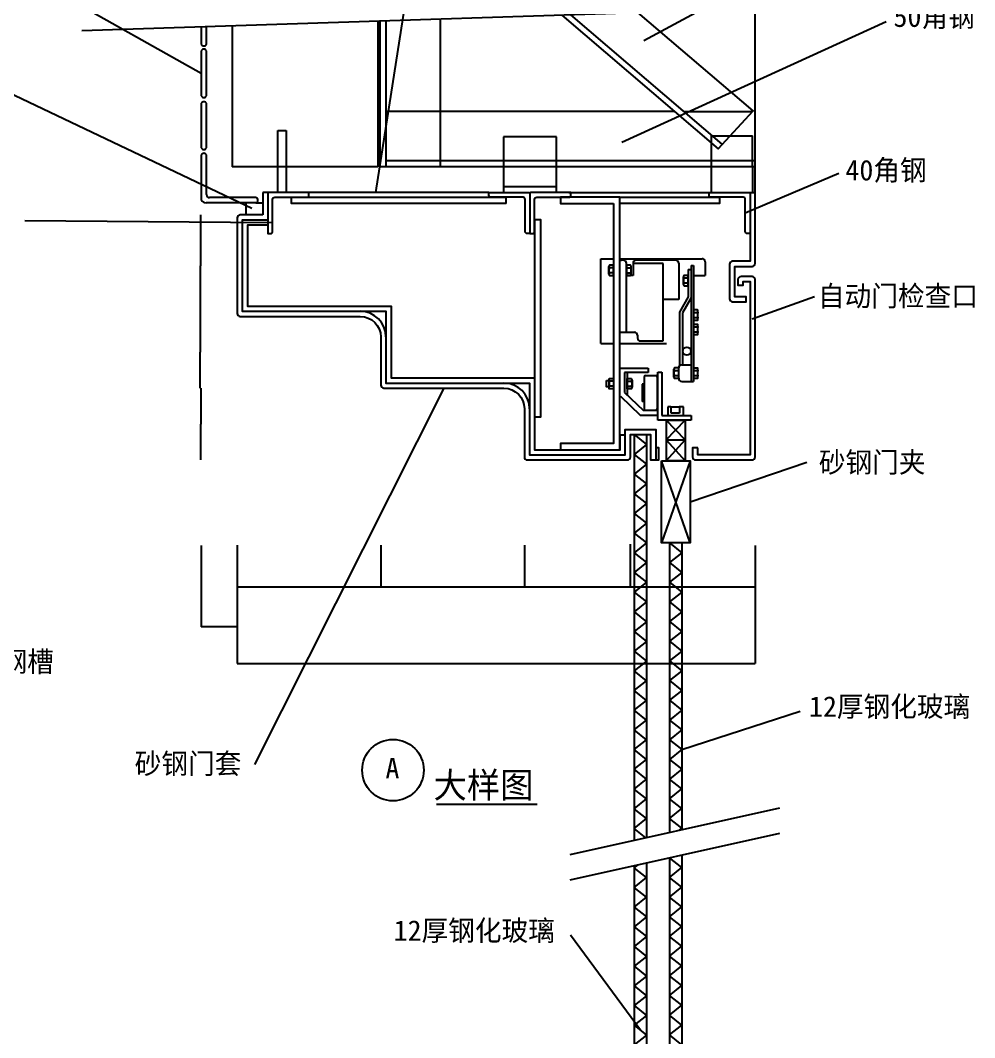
# Model space of a CAD drawing. Header units: metres. Extents: x -687 to 12991, y 0 to 20324.
# Drawn here: x 5548 to 12991, y 5609 to 13547 of the extents above; entities that cross this region are included whole.
import ezdxf

# ---------------------------------------------------------------- set-up
doc = ezdxf.new("R2010")
doc.units = ezdxf.units.M
for name, color, linetype in [('2', 2, 'Continuous'), ('3', 3, 'Continuous'), ('4', 4, 'Continuous'), ('7', 7, 'Continuous'), ('BH', 3, 'Continuous'), ('DIM', 3, 'Continuous'), ('TEXT', 3, 'Continuous')]:
    doc.layers.add(name, color=color, linetype=linetype)
doc.dimstyles.get("Standard").update_dxf_attribs({"dimtxt": 2.5, "dimasz": 2.5, "dimexe": 1.25, "dimexo": 0.625, "dimtad": 1, "dimcen": 2.5, "dimazin": 3, "dimtfac": 1, "dimtmove": 0, "dimatfit": 3})

# ---------------------------------------------------------------- blocks, each defined once
blk = doc.blocks.new('*D1')
for p, q in [((9479.34, 9449.67), (9479.34, 9125.98)), ((10303.34, 9449.67), (10303.34, 9125.98)), ((9479.59, 9125.98), (9889.84, 9125.98)), ((9892.84, 9125.98), (10303.09, 9125.98))]:
    blk.add_line(p, q)
at = {"layer": 'Defpoints'}
for p in [(9479.34, 9449.67), (10303.34, 9449.67), (9479.34, 9125.98)]:
    blk.add_point(p, dxfattribs=at)
at = {"layer": 'DIM', "insert": (9891.34, 9125.98), "char_height": 1, "attachment_point": 5}
blk.add_mtext('103', dxfattribs=at)
blk = doc.blocks.new('*D2')
for p, q in [((7239.34, 9215.99), (7239.34, 8528.84)), ((11279.34, 9215.99), (11279.34, 8528.84)), ((7239.59, 8528.84), (9257.84, 8528.84)), ((9260.84, 8528.84), (11279.09, 8528.84))]:
    blk.add_line(p, q)
at = {"layer": 'Defpoints'}
for p in [(7239.34, 9215.99), (11279.34, 9215.99), (7239.34, 8528.84)]:
    blk.add_point(p, dxfattribs=at)
at = {"layer": 'DIM', "insert": (9259.34, 8528.84), "char_height": 1, "attachment_point": 5}
blk.add_mtext('505', dxfattribs=at)
blk = doc.blocks.new('*D7')
for p, q in [((6950.79, 11236.58), (6950.79, 10956.58)), ((6950.54, 10956.58), (6950.29, 10956.58)), ((6950.79, 10676.58), (6950.79, 10956.58)), ((6950.79, 10956.58), (6950.79, 10956.58)), ((6951.04, 10956.58), (6951.29, 10956.58))]:
    blk.add_line(p, q)
at = {"layer": 'Defpoints'}
for p in [(6950.79, 11236.58), (6950.79, 10956.58), (6950.79, 10676.58)]:
    blk.add_point(p, dxfattribs=at)
at = {"layer": 'DIM', "insert": (6950.79, 10957.705), "char_height": 1, "attachment_point": 5}
blk.add_mtext('70', dxfattribs=at)
blk = doc.blocks.new('*D22')
for p, q in [((7239.34, 9450.87), (7239.34, 9127.29)), ((8359.34, 9450.87), (8359.34, 9127.29)), ((7239.59, 9127.29), (7797.84, 9127.29)), ((7800.84, 9127.29), (8359.09, 9127.29))]:
    blk.add_line(p, q)
at = {"layer": 'Defpoints'}
for p in [(7239.34, 9450.87), (8359.34, 9450.87), (7239.34, 9127.29)]:
    blk.add_point(p, dxfattribs=at)
at = {"layer": 'DIM', "insert": (7799.34, 9127.29), "char_height": 1, "attachment_point": 5}
blk.add_mtext('140', dxfattribs=at)
blk = doc.blocks.new('*D23')
for p, q in [((6959.34, 9449.67), (6959.34, 8814.93)), ((7239.34, 9449.67), (7239.34, 8814.93)), ((7098.34, 8814.93), (6959.09, 8814.93)), ((7239.59, 8814.93), (7100.34, 8814.93))]:
    blk.add_line(p, q)
at = {"layer": 'Defpoints'}
for p in [(6959.34, 9449.67), (7239.34, 9449.67), (7239.34, 8814.93)]:
    blk.add_point(p, dxfattribs=at)
at = {"layer": 'DIM', "insert": (7099.34, 8814.93), "char_height": 1, "attachment_point": 5}
blk.add_mtext('35', dxfattribs=at)
blk = doc.blocks.new('*D24')
for p, q in [((6954.45, 10676.58), (6954.45, 10396.58)), ((6954.2, 10396.58), (6953.95, 10396.58)), ((6954.45, 10116.58), (6954.45, 10396.58)), ((6954.45, 10396.58), (6954.45, 10396.58)), ((6954.7, 10396.58), (6954.95, 10396.58))]:
    blk.add_line(p, q)
at = {"layer": 'Defpoints'}
for p in [(6954.45, 10676.58), (6954.45, 10396.58), (6954.45, 10116.58)]:
    blk.add_point(p, dxfattribs=at)
at = {"layer": 'DIM', "insert": (6954.45, 10397.705), "char_height": 1, "attachment_point": 5}
blk.add_mtext('70', dxfattribs=at)
blk = doc.blocks.new('*D25')
for p, q in [((8359.34, 9450.87), (8359.34, 9127.29)), ((9479.34, 9450.87), (9479.34, 9127.29)), ((8359.59, 9127.29), (8917.84, 9127.29)), ((8920.84, 9127.29), (9479.09, 9127.29))]:
    blk.add_line(p, q)
at = {"layer": 'Defpoints'}
for p in [(8359.34, 9450.87), (9479.34, 9450.87), (8359.34, 9127.29)]:
    blk.add_point(p, dxfattribs=at)
at = {"layer": 'DIM', "insert": (8919.34, 9127.29), "char_height": 1, "attachment_point": 5}
blk.add_mtext('140', dxfattribs=at)
blk = doc.blocks.new('*D32')
for p, q in [((6951.99, 12028.58), (6951.99, 11632.58)), ((6951.74, 11632.58), (6951.49, 11632.58)), ((6951.99, 11236.58), (6951.99, 11632.58)), ((6951.99, 11632.58), (6951.99, 11632.58)), ((6952.24, 11632.58), (6952.49, 11632.58))]:
    blk.add_line(p, q)
at = {"layer": 'Defpoints'}
for p in [(6951.99, 12028.58), (6951.99, 11632.58), (6951.99, 11236.58)]:
    blk.add_point(p, dxfattribs=at)
at = {"layer": 'DIM', "insert": (6951.99, 11633.705), "char_height": 1, "attachment_point": 5}
blk.add_mtext('99', dxfattribs=at)
blk = doc.blocks.new('*D34')
for p, q in [((10303.34, 9459.53), (10303.34, 9127.91)), ((11279.34, 9448.12), (11279.34, 9127.91)), ((10303.59, 9127.91), (10789.84, 9127.91)), ((10792.84, 9127.91), (11279.09, 9127.91))]:
    blk.add_line(p, q)
at = {"layer": 'Defpoints'}
for p in [(10303.34, 9459.53), (11279.34, 9448.12), (10303.34, 9127.91)]:
    blk.add_point(p, dxfattribs=at)
at = {"layer": 'DIM', "insert": (10791.34, 9127.91), "char_height": 1, "attachment_point": 5}
blk.add_mtext('122', dxfattribs=at)

msp = doc.modelspace()

# ---------------------------------------------------------------- hatches: boundary and pattern name
at = {"layer": '3'}
h = msp.add_hatch(dxfattribs=at)
h.set_pattern_fill('AR-CONC', scale=20)
h.paths.add_polyline_path([(7199.34, 13505.27), (6999.34, 13498.81), (6999.34, 12187.34, 0.41), (7023.34, 12163.34), (7386.15, 12163.34, -0.76), (7385.47, 12123.34), (7438.56, 12123.34), (7438.56, 12203.34), (7554.98, 12203.34), (7554.98, 12403.34), (7199.34, 12403.34)])
h = msp.add_hatch(dxfattribs=at)
h.set_pattern_fill('ANSI31', scale=2000)
h.paths.add_polyline_path([(8335.34, 13542.01), (7199.34, 13505.27), (7199.34, 12403.34), (7554.98, 12403.34), (7554.98, 12687.65), (7622.43, 12687.65), (7622.43, 12403.34), (8335.34, 12403.34)])
h = msp.add_hatch(dxfattribs=at)
h.set_pattern_fill('AR-CONC', scale=100)
h.paths.add_polyline_path([(7622.43, 12687.65), (7622.43, 12403.34), (8335.34, 12403.34), (8335.34, 13542.01), (7199.34, 13505.27), (7199.34, 12403.34), (7554.98, 12403.34), (7554.98, 12687.65)])
h = msp.add_hatch(dxfattribs=at)
h.set_pattern_fill('ANSI37', scale=300)
h.paths.add_polyline_path([(7438.56, 12123.34), (7308.24, 12123.34), (7308.24, 12028.58), (7414.56, 12028.58, 0.41), (7438.56, 12052.58)])

# ---------------------------------------------------------------- linework, layer by layer
at = {"layer": '2'}
for p, q in [((7199.34, 13505.27), (7199.34, 12403.34)), ((8335.34, 13542.01), (8335.34, 12403.34)), ((8335.34, 12403.34), (7199.34, 12403.34))]:
    msp.add_line(p, q, dxfattribs=at)
at = {"layer": '3'}
for p, q in [((6028.14, 13467.4), (11953.07, 13659)), ((6959.34, 13497.51), (6959.34, 13359.42)), ((6999.34, 13360.13), (6999.34, 13498.36)), ((6959.34, 13308.93), (6959.34, 12957.39)), ((6999.34, 12957.39), (6999.34, 13308.93)), ((6959.34, 12899.41), (6959.34, 12551.34)), ((6999.34, 12551.34), (6999.34, 12899.41)), ((8822.7, 12835.34), (8822.7, 12403.34)), ((10725.56, 12835.34), (11258.82, 12835.34)), ((7554.98, 12203.34), (7554.98, 12687.65)), ((7554.98, 12687.65), (7622.43, 12687.65)), ((7622.43, 12687.65), (7622.43, 12203.34)), ((9728.72, 12639.15), (9315.11, 12639.15)), ((9315.11, 12639.15), (9315.11, 12403.34)), ((9728.72, 12403.34), (9728.72, 12639.15)), ((10939.73, 12403.34), (10939.73, 12646.51)), ((10939.73, 12646.51), (11258.82, 12646.51)), ((11258.82, 12403.34), (11258.82, 12646.51)), ((6959.34, 12496.84), (6959.34, 12147.34)), ((6999.34, 12187.34), (6999.34, 12496.84)), ((7386.15, 12163.34), (7023.34, 12163.34)), ((7800.12, 12203.34), (7480.12, 12203.34)), ((7800.12, 12203.34), (7480.12, 12203.34)), ((9335.9, 12118.02), (9335.9, 12166.02)), ((7385.47, 12123.34), (6997.16, 12123.34)), ((7308.24, 12028.58), (7308.24, 12123.34)), ((7385.47, 12123.34), (7438.56, 12123.34)), ((7398.91, 12123.34), (7398.01, 12123.34)), ((10223.34, 11675.45), (10237.35, 11675.45)), ((10251.51, 11675.45), (10223.34, 11675.45)), ((10659.79, 11675.21), (10350.63, 11675.21)), ((10175.34, 11615.21), (10143.34, 11615.21)), ((10275.51, 11111.6), (10275.51, 11651.45)), ((10275.51, 11616.19), (10307.51, 11616.19)), ((10326.63, 11651.21), (10326.63, 11648.64)), ((10562.2, 11648.64), (10326.63, 11648.64)), ((10326.63, 11648.64), (10326.63, 11556.19)), ((10562.2, 11045.17), (10562.2, 11648.64)), ((10683.79, 11651.21), (10683.79, 11367.78)), ((10756.86, 11601.54), (10780.86, 11601.54)), ((10756.86, 11601.54), (10756.86, 11389.02)), ((10780.86, 11633.46), (10780.86, 10729.87)), ((10780.86, 11633.46), (10780.86, 11382.56)), ((10780.86, 11633.46), (10796.86, 11633.46)), ((10796.86, 11633.46), (10796.86, 10729.87)), ((10175.34, 11576.19), (10143.34, 11576.19)), ((10275.51, 11577.18), (10307.51, 11577.18)), ((10326.63, 11556.19), (10275.51, 11556.19)), ((10756.86, 11535.02), (10724.86, 11535.02)), ((10756.86, 11496.01), (10724.86, 11496.01)), ((10683.79, 11367.78), (10562.2, 11367.78)), ((10756.86, 11389.02), (10688.03, 11270.25)), ((10780.86, 11382.56), (10712.03, 11263.8)), ((10688.03, 11270.25), (10688.03, 10848.32)), ((10712.03, 11263.8), (10712.03, 10858.78)), ((10796.86, 11266.86), (10828.86, 11266.86)), ((10796.86, 11227.85), (10828.86, 11227.85)), ((10223.34, 11113.49), (10336.82, 11113.49)), ((10796.86, 11154.68), (10828.86, 11154.68)), ((10796.86, 11115.67), (10828.86, 11115.67)), ((10360.82, 11089.49), (10360.82, 11069.17)), ((10384.82, 11045.17), (10562.2, 11045.17)), ((10227.71, 10833.28), (10445.4, 10833.28)), ((10445.4, 10798.08), (10260.88, 10798.08)), ((10260.88, 10798.08), (10260.88, 10642.76)), ((10279.54, 10798.08), (10279.54, 10625.18)), ((10445.4, 10833.28), (10445.4, 10798.08)), ((10520.84, 10802.08), (10551.36, 10802.08)), ((10520.84, 10428.46), (10520.84, 10802.08)), ((10551.36, 10802.08), (10551.36, 10462.91)), ((10682.87, 10813.34), (10650.87, 10813.34)), ((10682.87, 10753.87), (10682.87, 10834.78)), ((10706.87, 10858.78), (10780.19, 10858.78)), ((10780.19, 10858.78), (10780.86, 10858.78)), ((10796.86, 10813.87), (10828.86, 10813.87)), ((10175.34, 10731.63), (10143.34, 10731.63)), ((10279.54, 10730.64), (10311.54, 10730.64)), ((10414.65, 10765.3), (10414.65, 10516.07)), ((10424.65, 10775.3), (10504.65, 10775.3)), ((10514.65, 10765.3), (10514.65, 10516.07)), ((10682.87, 10774.32), (10650.87, 10774.32)), ((10706.87, 10729.87), (10796.86, 10729.87)), ((10796.86, 10774.85), (10828.86, 10774.85)), ((10175.34, 10692.62), (10143.34, 10692.62)), ((10260.88, 10642.76), (10406, 10506.07)), ((10279.54, 10691.63), (10311.54, 10691.63)), ((10414.65, 10707.45), (10398.65, 10707.45)), ((10398.65, 10707.45), (10398.65, 10573.93)), ((10514.65, 10680.69), (10520.84, 10680.69)), ((10227.71, 10613.76), (10381.12, 10466.73)), ((10414.65, 10573.93), (10398.65, 10573.93)), ((10514.65, 10600.69), (10520.84, 10600.69)), ((10406, 10506.07), (10520.84, 10506.07)), ((10424.65, 10506.07), (10504.65, 10506.07)), ((10597.62, 10530.72), (10597.62, 10475.24)), ((10622.31, 10530.72), (10597.62, 10530.72)), ((10622.31, 10530.72), (10687.11, 10530.72)), ((10625.02, 10481.03), (10625.02, 10530.72)), ((10689.82, 10481.03), (10625.02, 10481.03)), ((10721.06, 10530.72), (10687.11, 10530.72)), ((10689.82, 10530.72), (10689.82, 10481.03)), ((10721.06, 10462.91), (10721.06, 10530.72)), ((10381.12, 10466.73), (10520.84, 10466.73)), ((10780.34, 10428.46), (10520.84, 10428.46)), ((10551.36, 10462.91), (10780.34, 10462.91)), ((10584.87, 10428.46), (10733.82, 10428.46)), ((10584.87, 10273.31), (10733.82, 10428.46)), ((10733.82, 10273.31), (10584.87, 10428.46)), ((10597.62, 10475.24), (10597.62, 10462.91)), ((10597.62, 10462.91), (10721.06, 10462.91)), ((10780.34, 10462.91), (10780.34, 10428.46)), ((10584.87, 10273.31), (10733.82, 10110.1)), ((10584.87, 10110.1), (10733.82, 10273.31)), ((10584.87, 10273.31), (10733.82, 10273.31)), ((10771.34, 9470.1), (10547.34, 10110.1)), ((10771.34, 10110.1), (10547.34, 9470.1)), ((10733.82, 10110.1), (10584.87, 10110.1)), ((9837.12, 7037.16), (11470.18, 7402.97)), ((9837.12, 6840.18), (11470.18, 7205.99))]:
    msp.add_line(p, q, dxfattribs=at)
msp.add_lwpolyline([(7478.56, 11988.58), (7279.34, 11988.58), (7279.34, 11276.58), (8399.34, 11276.58), (8399.34, 10716.58), (9519.34, 10716.58), (9519.34, 10156.58), (10265.55, 10156.58), (10265.55, 10354.15), (10503.34, 10354.15), (10503.34, 10116.58)], dxfattribs=at)
for points in [[(10138.46, 11627.81, -0.13), (10135.34, 11624.19), (10135.34, 11568.19, -0.13), (10138.42, 11564.65)], [(10311.51, 11620.19, -0.41), (10307.51, 11616.19, -0.41), (10311.51, 11612.19)], [(10311.51, 11581.18, -0.41), (10307.51, 11577.18, -0.41), (10311.51, 11573.18)], [(10719.98, 11547.62, -0.13), (10716.86, 11544.01), (10716.86, 11488.01, -0.13), (10719.94, 11484.47)], [(10832.86, 11270.86, -0.41), (10828.86, 11266.86, -0.41), (10832.86, 11262.86)], [(10832.86, 11231.85, -0.41), (10828.86, 11227.85, -0.41), (10832.86, 11223.85)], [(10832.86, 11158.68, -0.41), (10828.86, 11154.68, -0.41), (10832.86, 11150.68)], [(10832.86, 11119.67, -0.41), (10828.86, 11115.67, -0.41), (10832.86, 11111.67)], [(10645.98, 10825.94, -0.13), (10642.87, 10822.32), (10642.87, 10766.32, -0.13), (10645.95, 10762.78)], [(10832.86, 10817.87, -0.41), (10828.86, 10813.87, -0.41), (10832.86, 10809.87)], [(10139.34, 10735.63, 0.41), (10143.34, 10731.63, 0.41), (10139.34, 10727.63)], [(10316.42, 10743.24, 0.13), (10319.54, 10739.63), (10319.54, 10683.63, 0.13), (10316.45, 10680.09)], [(10832.86, 10778.85, -0.41), (10828.86, 10774.85, -0.41), (10832.86, 10770.85)], [(10139.34, 10696.62, 0.41), (10143.34, 10692.62, 0.41), (10139.34, 10688.62)]]:
    msp.add_lwpolyline(points, format="xyb", dxfattribs=at)
for points in [[(10175.34, 11636.19), (10143.34, 11636.19, 0.41), (10139.34, 11632.19, 0.15), (10139.34, 11619.21, 0.41), (10143.34, 11615.21, 0.41), (10139.34, 11611.21, 0.11), (10139.34, 11580.19, 0.41), (10143.34, 11576.19, 0.41), (10139.34, 11572.19, 0.16), (10139.34, 11560.19, 0.41), (10143.34, 11556.19), (10175.34, 11556.19)], [(10311.51, 11560.19), (10311.51, 11632.19, 0.41), (10307.51, 11636.19), (10275.51, 11636.19), (10275.51, 11556.19), (10307.51, 11556.19, 0.41)], [(10756.86, 11556.01), (10724.86, 11556.01, 0.41), (10720.86, 11552.01, 0.15), (10720.86, 11539.02, 0.41), (10724.86, 11535.02, 0.41), (10720.86, 11531.02, 0.11), (10720.86, 11500.01, 0.41), (10724.86, 11496.01, 0.41), (10720.86, 11492.01, 0.16), (10720.86, 11480.01, 0.41), (10724.86, 11476.01), (10756.86, 11476.01)], [(10832.86, 11210.86), (10832.86, 11282.86, 0.41), (10828.86, 11286.86), (10796.86, 11286.86), (10796.86, 11206.86), (10828.86, 11206.86, 0.41)], [(10832.86, 11098.68), (10832.86, 11170.68, 0.41), (10828.86, 11174.68), (10796.86, 11174.68), (10796.86, 11094.68), (10828.86, 11094.68, 0.41)], [(10682.87, 10834.32), (10650.87, 10834.32, 0.41), (10646.87, 10830.32, 0.15), (10646.87, 10817.34, 0.41), (10650.87, 10813.34, 0.41), (10646.87, 10809.34, 0.11), (10646.87, 10778.32, 0.41), (10650.87, 10774.32, 0.41), (10646.87, 10770.32, 0.16), (10646.87, 10758.32, 0.41), (10650.87, 10754.32), (10682.87, 10754.32)], [(10832.86, 10757.87), (10832.86, 10829.87, 0.41), (10828.86, 10833.87), (10796.86, 10833.87), (10796.86, 10753.87), (10828.86, 10753.87, 0.41)], [(10139.34, 10675.63), (10139.34, 10747.63, -0.41), (10143.34, 10751.63), (10175.34, 10751.63), (10175.34, 10671.63), (10143.34, 10671.63, -0.41)], [(10279.54, 10751.63), (10311.54, 10751.63, -0.41), (10315.54, 10747.63, -0.15), (10315.54, 10734.64, -0.41), (10311.54, 10730.64, -0.41), (10315.54, 10726.64, -0.11), (10315.54, 10695.63, -0.41), (10311.54, 10691.63, -0.41), (10315.54, 10687.63, -0.16), (10315.54, 10675.63, -0.41), (10311.54, 10671.63), (10279.54, 10671.63)]]:
    msp.add_lwpolyline(points, format="xyb", close=True, dxfattribs=at)
msp.add_lwpolyline([(10120, 10735.65), (10139.34, 10735.65), (10139.34, 10687.61), (10120, 10687.61)], close=True, dxfattribs=at)
msp.add_circle((10745.88, 10965.74), 31.95, dxfattribs=at)
for centre, radius, start, end in [((6979.19, 13368.5), 21.82, 204.59, 337.44), ((6979.34, 13299.6), 22.07, 25, 155), ((6979.34, 12966.71), 22.07, 205, 335), ((6979.34, 12890.08), 22.07, 25, 155), ((6979.34, 12560.67), 22.07, 205, 335), ((6979.34, 12487.51), 22.07, 25, 155), ((6995.48, 12162.49), 39.19, 202.75, 272.45), ((6995.48, 12162.49), 39.19, 202.75, 272.45), ((7023.34, 12187.34), 24, 180, 270), ((7380.25, 12143.43), 20.76, 284.56, 73.49), ((10251.51, 11651.45), 24, 0, 90), ((10350.63, 11651.21), 24, 90, 180), ((10659.79, 11651.21), 24, 0, 90), ((8199.34, 11076.58), 200, 360, 90), ((10336.82, 11089.49), 24, 0, 90), ((10384.82, 11069.17), 24, 180, 270), ((10706.87, 10834.78), 24, 90, 180), ((9319.34, 10516.58), 200, 360, 90), ((10424.65, 10765.3), 10, 90, 180), ((10504.65, 10765.3), 10, 0, 90), ((10706.87, 10753.87), 24, 180, 270), ((10424.65, 10516.07), 10, 180, 270), ((10504.65, 10516.07), 10, 270, 360)]:
    msp.add_arc(centre, radius, start, end, dxfattribs=at)
at = {"layer": '4'}
for p, q in [((8351.34, 13544.08), (8351.34, 12403.34)), ((8822.7, 13557.77), (8822.7, 12835.34)), ((10651.67, 12835.34), (8822.7, 12835.34)), ((11279.34, 12403.34), (8351.34, 12403.34)), ((7438.56, 12028.58), (7263.34, 12028.58)), ((10075.45, 11026.2), (10075.45, 11686.6)), ((10075.45, 11686.6), (10175.34, 11686.6)), ((10224.04, 11686.6), (10864.97, 11686.6)), ((10888.97, 11662.6), (10888.97, 11556.01)), ((10796.86, 11556.01), (10888.97, 11556.01)), ((10075.45, 11026.2), (10175.34, 11026.2)), ((10223.34, 11026.2), (10586.95, 11026.2)), ((10584.87, 10428.46), (10584.87, 10110.1)), ((10733.82, 10428.46), (10733.82, 10110.1)), ((10336.44, 10314.15), (10336.44, 7149.01)), ((10432.44, 10314.15), (10432.44, 7170.51)), ((10611.34, 9470.1), (10611.34, 7210.58)), ((10707.34, 9470.1), (10707.34, 7232.09)), ((10611.34, 7013.61), (10611.34, 4563.67)), ((10707.34, 7035.12), (10707.34, 4563.67)), ((10336.44, 6952.03), (10336.44, 3787.67)), ((10432.44, 6973.54), (10432.44, 3787.67))]:
    msp.add_line(p, q, dxfattribs=at)
for points in [[(9770.34, 13588.41), (10991.61, 12544.87), (11262.6, 12839.45), (10363.63, 13607.6)], [(7438.56, 12203.34), (7438.56, 12028.58)]]:
    msp.add_lwpolyline(points, dxfattribs=at)
msp.add_lwpolyline([(7263.34, 12028.58, 0.41), (7239.34, 12004.58), (7239.34, 11260.58, 0.41), (7263.34, 11236.58), (8199.34, 11236.58, -0.41), (8359.34, 11076.58), (8359.34, 10700.58, 0.41), (8383.34, 10676.58), (9319.34, 10676.58, -0.41), (9479.34, 10516.58), (9479.34, 10140.58, 0.41), (9503.34, 10116.58), (10281.55, 10116.58, 0.41), (10305.55, 10140.58), (10305.55, 10314.15), (10463.34, 10314.15), (10463.34, 10116.58), (10527.34, 10116.58), (10527.34, 10212.58), (10503.34, 10212.58)], format="xyb", dxfattribs=at)
msp.add_lwpolyline([(10547.34, 10110.1), (10771.34, 10110.1), (10771.34, 9470.1), (10547.34, 9470.1)], close=True, dxfattribs=at)
msp.add_arc((10864.97, 11662.6), 24, 0, 90, dxfattribs=at)
at = {"layer": '7'}
for p, q in [((11022.79, 12581.37), (9841.54, 13590.72)), ((8399.34, 13544.08), (8399.34, 12403.34)), ((8822.7, 12835.34), (8399.34, 12835.34)), ((11279.34, 12451.34), (8399.34, 12451.34)), ((9315.11, 12403.34), (9315.11, 12203.34)), ((9728.72, 12203.34), (9728.72, 12403.34)), ((10939.73, 12203.34), (10939.73, 12403.34)), ((11258.82, 12403.34), (11258.82, 12203.34)), ((9315.11, 12249.38), (9728.72, 12249.38)), ((9202.01, 12203.34), (7438.56, 12203.34)), ((9824.79, 12203.34), (11279.34, 12203.34))]:
    msp.add_line(p, q, dxfattribs=at)
msp.add_lwpolyline([(11239.34, 12203.34), (11239.34, 11667.23), (11103.34, 11667.23, 0.41), (11079.34, 11643.23), (11079.34, 11374.47, 0.41), (11103.34, 11350.47), (11207.76, 11350.47), (11207.76, 11390.47), (11119.34, 11390.47), (11119.34, 11627.23), (11255.34, 11627.23, 0.41), (11279.34, 11651.23), (11279.34, 13637.21)], format="xyb", dxfattribs=at)
for points in [[(7486.56, 12203.34, 0.41), (7478.56, 12195.34), (7478.56, 11883.34), (7499.89, 11883.34, 0.41), (7515.89, 11899.34), (7515.89, 12150.01, -0.41), (7531.89, 12166.01), (7782.56, 12166.01, 0.41), (7798.56, 12182.01), (7798.56, 12203.34)], [(9514.01, 12203.34, -0.41), (9522.01, 12195.34), (9522.01, 11883.34), (9500.67, 11883.34, -0.41), (9484.67, 11899.34), (9484.67, 12150.01, 0.41), (9468.67, 12166.01), (9218.01, 12166.01, -0.41), (9202.01, 12182.01), (9202.01, 12203.34)], [(9530.01, 12203.34, 0.41), (9522.01, 12195.34), (9522.01, 11883.34), (9543.34, 11883.34, 0.41), (9559.34, 11899.34), (9559.34, 12150.01, -0.41), (9575.34, 12166.01), (9826.01, 12166.01, 0.41), (9842.01, 12182.01), (9842.01, 12203.34)], [(11231.34, 12203.34, -0.41), (11239.34, 12195.34), (11239.34, 11883.34), (11218.01, 11883.34, -0.41), (11202.01, 11899.34), (11202.01, 12150.01, 0.41), (11186.01, 12166.01), (10935.34, 12166.01, -0.41), (10919.34, 12182.01), (10919.34, 12203.34)], [(10831.34, 10212.58), (10791.34, 10212.58), (10791.34, 10140.58, 0.41), (10815.34, 10116.58), (11255.34, 10116.58, 0.41), (11279.34, 10140.58), (11279.34, 11524.58, 0.41), (11255.34, 11548.58), (11168.89, 11548.58, 0.41), (11144.89, 11524.58), (11144.89, 11479.97), (11184.89, 11479.97), (11184.89, 11508.58), (11239.34, 11508.58), (11239.34, 10156.58), (10831.34, 10156.58)]]:
    msp.add_lwpolyline(points, format="xyb", close=True, dxfattribs=at)
for points in [[(9335.9, 12118.01), (7661.89, 12118.02), (7661.89, 12166.02), (9335.9, 12166.01)], [(10175.34, 12118.01), (10175.34, 10244.58), (9760.09, 10244.58), (9760.09, 10196.58), (10223.34, 10196.58), (10223.34, 12166.01), (9760.09, 12166.01), (9760.09, 12118.01), (10175.34, 12118.01)], [(7478.56, 11948.58), (7319.34, 11948.58), (7319.34, 11316.58), (8439.34, 11316.58), (8439.34, 10756.58), (9559.34, 10756.58), (9559.34, 10196.58), (10225.55, 10196.58), (10225.55, 10313.65), (10265.55, 10313.65)]]:
    msp.add_lwpolyline(points, dxfattribs=at)
for points in [[(10223.34, 12166.01), (11000.68, 12166.01), (11000.68, 12118.01), (10223.34, 12118.01)], [(9559.34, 10451.97), (9607.34, 10451.97), (9607.34, 11989.49), (9559.34, 11989.49)]]:
    msp.add_lwpolyline(points, close=True, dxfattribs=at)
at = {"layer": 'BH'}
for points in [[(10336.44, 10314.15), (10432.44, 10237.35), (10336.44, 10160.55), (10432.44, 10083.75), (10336.44, 10006.95), (10432.44, 9930.15), (10336.44, 9853.35), (10432.44, 9776.55), (10336.44, 9699.75), (10432.44, 9622.95), (10336.44, 9546.15), (10432.44, 9469.35), (10336.44, 9392.55), (10432.44, 9315.75), (10336.44, 9238.95), (10432.44, 9162.15), (10336.44, 9085.35), (10432.44, 9008.55), (10336.44, 8931.75), (10432.44, 8854.95), (10336.44, 8778.15), (10432.44, 8701.35), (10336.44, 8624.55), (10432.44, 8547.75), (10336.44, 8470.95)], [(10611.34, 9470.1), (10707.34, 9393.3), (10611.34, 9316.5), (10707.34, 9239.7), (10611.34, 9162.9), (10707.34, 9086.1), (10611.34, 9009.3), (10707.34, 8932.5), (10611.34, 8855.7), (10707.34, 8778.9), (10611.34, 8702.1), (10707.34, 8625.3), (10611.34, 8548.5), (10707.34, 8471.7), (10611.34, 8394.9), (10707.34, 8318.1), (10611.34, 8241.3), (10707.34, 8164.5), (10611.34, 8087.7), (10707.34, 8010.9), (10611.34, 7934.1), (10707.34, 7857.3), (10611.34, 7780.5), (10707.34, 7703.7), (10611.34, 7626.9)], [(10427.4, 7169.38), (10336.44, 7242.15), (10432.44, 7318.95), (10336.44, 7395.75), (10432.44, 7472.55), (10336.44, 7549.35), (10432.44, 7626.15), (10336.44, 7702.95), (10432.44, 7779.75), (10336.44, 7856.55), (10432.44, 7933.35), (10336.44, 8010.15), (10432.44, 8086.95), (10336.44, 8163.75), (10432.44, 8240.55), (10336.44, 8317.35), (10432.44, 8394.15), (10336.44, 8470.95)], [(10688.57, 7227.88), (10707.34, 7242.9), (10611.34, 7319.7), (10707.34, 7396.5), (10611.34, 7473.3), (10707.34, 7550.1), (10611.34, 7626.9)], [(10707.34, 5554.41), (10611.34, 5631.21), (10707.34, 5708.01), (10611.34, 5784.81), (10707.34, 5861.61), (10611.34, 5938.41), (10707.34, 6015.21), (10611.34, 6092.01), (10707.34, 6168.81), (10611.34, 6245.61), (10707.34, 6322.41), (10611.34, 6399.21), (10707.34, 6476.01), (10611.34, 6552.81), (10707.34, 6629.61), (10611.34, 6706.41), (10707.34, 6783.21), (10611.34, 6860.01), (10707.34, 6936.81), (10611.34, 7013.61)], [(10336.44, 6627.75), (10432.44, 6704.55), (10336.44, 6781.35), (10432.44, 6858.15), (10336.44, 6934.95), (10366.11, 6958.68)], [(10336.44, 6627.75), (10432.44, 6550.95), (10336.44, 6474.15), (10432.44, 6397.35), (10336.44, 6320.55), (10432.44, 6243.75), (10336.44, 6166.95), (10432.44, 6090.15), (10336.44, 6013.35), (10432.44, 5936.55), (10336.44, 5859.75), (10432.44, 5782.95), (10336.44, 5706.15), (10432.44, 5629.35), (10336.44, 5552.55)]]:
    msp.add_lwpolyline(points, dxfattribs=at)
at = {"layer": 'TEXT'}
msp.add_line((8794.89, 7432.4), (9578.56, 7432.4), dxfattribs=at)
msp.add_circle((8454.15, 7696.41), 240, dxfattribs=at)

# ---------------------------------------------------------------- texts
for s, height, p in [('50角钢', 160, (12357.87, 13495.69)), ('40角钢', 160, (11983.13, 12297.91)), ('自动门检查口', 160, (11768.63, 11315.87)), ('砂钢门夹', 160, (11775.42, 10018.55)), ('砂钢槽', 160, (5184.82, 8463.21)), ('12厚钢化玻璃', 160, (11698.87, 8113.05)), ('砂钢门套', 160, (6440.03, 7667.69)), ('A', 160, (8395.63, 7632.05)), ('大样图', 200, (8770.37, 7480.22)), ('12厚钢化玻璃', 160, (8459.37, 6365.03))]:
    msp.add_text(s, height=height, dxfattribs=at).set_placement(p)

# ---------------------------------------------------------------- dimensions: what is measured, and where the dimension line sits
at = {"layer": 'DIM'}
for base, p1, p2, text, picture, middle in [((6951.99, 11632.58), (6951.99, 12028.58), (6951.99, 11236.58), '99', '*D32', (6951.99, 11633.705)), ((6950.79, 10956.58), (6950.79, 11236.58), (6950.79, 10676.58), '70', '*D7', (6950.79, 10957.705)), ((6954.45, 10396.58), (6954.45, 10676.58), (6954.45, 10116.58), '70', '*D24', (6954.45, 10397.705)), ((7239.34, 8814.93), (7239.34, 9449.67), (6959.34, 9449.67), '35', '*D23', (7099.34, 8814.93)), ((7239.34, 9127.29), (7239.34, 9450.87), (8359.34, 9450.87), '140', '*D22', (7799.34, 9127.29)), ((8359.34, 9127.29), (8359.34, 9450.87), (9479.34, 9450.87), '140', '*D25', (8919.34, 9127.29)), ((9479.34, 9125.98), (9479.34, 9449.67), (10303.34, 9449.67), '103', '*D1', (9891.34, 9125.98)), ((10303.34, 9127.91), (10303.34, 9459.53), (11279.34, 9448.12), '122', '*D34', (10791.34, 9127.91)), ((7239.34, 8528.84), (7239.34, 9215.99), (11279.34, 9215.99), '505', '*D2', (9259.34, 8528.84))]:
    dim = msp.add_linear_dim(base=base, p1=p1, p2=p2, text=text, dimstyle='Standard', dxfattribs=at)
    dim.commit()
    dim.dimension.update_dxf_attribs({"geometry": picture, "text_midpoint": middle})

# ---------------------------------------------------------------- leaders
at = {"layer": '3'}
for points in [[(8320.28, 12203.34), (8734.6, 14856.15)], [(6959.34, 13133.16), (5607.66, 13892.6)], [(10240, 12595.52), (12301.35, 13537.51)], [(7352.28, 12079.3), (5398.12, 13009.9)], [(11202.01, 12045.64), (11932.11, 12353.45)], [(7506.16, 11966.89), (5583.4, 11983.02)], [(8851.34, 10676.58), (7374.81, 7740.43)], [(10771.34, 9790.1), (11681.34, 10098.86)], [(10707.34, 7857.3), (11630.63, 8155.96)], [(10384.44, 5667.75), (9838.44, 6409.45)]]:
    msp.add_leader(points, dimstyle='Standard', dxfattribs=at)
at = {"layer": 'DIM'}
for points in [[(10410.28, 13390.69), (12277.53, 14395.07)], [(11255.97, 11217.55), (11742.04, 11392.17)]]:
    msp.add_leader(points, dimstyle='Standard', dxfattribs=at)

doc.saveas('drawing.dxf')
